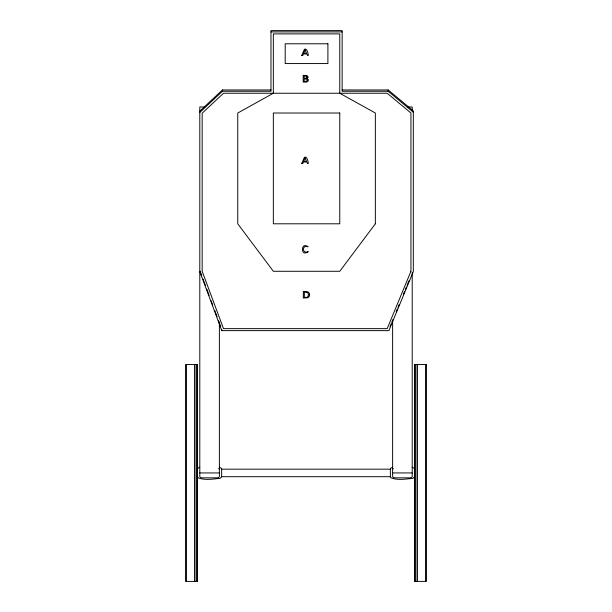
<?xml version="1.0" encoding="UTF-8"?>
<svg xmlns="http://www.w3.org/2000/svg" width="612" height="612" viewBox="0 0 612 612"><rect width="100%" height="100%" fill="white"/><g stroke="black" fill="none" stroke-linecap="round" stroke-linejoin="round"><path stroke-width="0.92" d="M305.09 49.909L303.713 53.236L306.49 53.236L305.097 49.909M305.09 157.942L303.713 161.27L306.49 161.27L305.097 157.942M389.997 326.67L391.083 324.031M391.818 322.264L392.904 319.625M396.186 311.699L397.28 309.052M398.007 307.293L399.101 304.646M403.469 294.081L404.563 291.434M405.289 289.675L406.383 287.036M407.11 285.268L408.931 280.87M197.538 469.174L198.15 468.042L199.803 467.216M414.462 476.702L413.131 478.301C406.008 479.035 397.792 480.519 390.976 477.834L390.357 476.702L390.357 469.174L390.976 468.042L392.621 467.216M219.379 467.216L221.024 468.042L221.643 469.174L221.643 476.702L220.312 478.301C213.183 479.035 204.974 480.519 198.15 477.834L197.538 476.702M392.621 469.174L393.287 468.379M199.795 111.155L222.454 89.949L270.971 89.949M199.795 112.463L222.454 91.257L270.971 91.257L270.971 30.6L342.139 30.6L342.139 91.257L388.192 91.257L413.307 112.195M270.971 31.908L342.139 31.908M342.139 89.949L388.192 89.949L413.307 110.887L413.307 271.606L388.903 330.625L221.773 330.625L199.795 271.575M204.462 107.001L199.795 107.001L199.795 476.702L200.461 477.498L202.059 477.834L217.122 477.834L218.713 477.498L219.379 476.702L219.379 322.119M407.538 107.001L412.205 107.001L412.205 110.818M221.643 469.174L390.357 469.174M199.795 472.938L219.379 472.938M392.621 472.938L412.205 472.938M221.643 476.702L390.357 476.702M412.197 467.216L413.85 468.042L414.462 469.174M218.713 468.379L219.379 469.174M200.132 271.162L201.799 275.637M203.13 279.21L205.456 285.475M206.787 289.055L209.12 295.313M211.117 300.683L212.785 305.159M214.781 310.521L217.115 316.787M218.446 320.367L220.771 326.632M425.501 364.477L425.501 581.4M417.476 364.477L417.476 581.4M415.969 364.477L415.969 581.4M414.959 364.477L414.959 581.4M412.205 272.478L412.205 476.702L411.539 477.498L409.941 477.834L394.878 477.834L393.287 477.498L392.621 476.702L392.621 320.206M388.192 89.949L388.192 91.257M222.454 89.949L222.454 91.257M221.773 329.31L221.773 330.625M197.041 364.477L197.041 581.4M196.031 364.477L196.031 581.4M194.524 364.477L194.524 581.4M186.499 364.477L186.499 581.4M308.142 251.731C300.408 257.484 300.622 241.159 308.111 246.797C301.831 244.28 301.9 254.324 308.142 251.731M308.433 294.724L308.027 296.407A2.203 1.836 0 0 1 306.803 297.294L304.34 297.463L304.34 292.108L306.849 292.307A2.394 1.997 0 0 1 308.058 293.232L308.433 294.724M309.588 294.686L309.312 296.246L307.928 297.738L303.277 298.029L303.376 291.427L308.012 291.863L309.328 293.293L309.588 294.686M307.981 76.997L307.905 77.464A1.744 1.454 0 0 1 306.88 78.458L308.372 79.522L308.127 81.258L306.451 82.085L303.192 82.062L303.192 75.345L306.987 75.521L307.981 76.997M306.849 77.089L306.084 78.137L304.156 78.237L304.156 76.003L306.038 76.079L306.849 77.089M307.346 80.218L306.398 81.312L304.156 81.388L304.156 78.963L306.321 79.047L307.346 80.218M301.762 55.371L302.741 55.623L303.445 53.94L306.773 53.94C309.465 59.372 308.142 50.597 305.855 49.189L304.439 49.182L301.762 55.371M301.762 163.404L302.741 163.656L303.445 161.973L306.773 161.973C309.465 167.405 308.142 158.63 305.855 157.215L304.439 157.215L301.762 163.404M410.935 271.277L387.212 328.644L223.518 328.644L202.167 271.277L202.167 113.22L223.518 93.238L387.212 93.238L410.935 113.013L410.935 271.277M375.347 223.801L339.767 271.277L273.342 271.277L237.754 223.801L237.754 113.013L273.342 93.238L273.342 33.889L339.767 33.889L339.767 93.238L375.347 113.013L375.347 223.801M327.902 43.781L285.2 43.781L285.2 63.564L327.902 63.564L327.902 43.781M339.767 113.013L273.342 113.013L273.342 223.801L339.767 223.801L339.767 113.013M197.538 364.477L185.49 364.477L185.49 581.4L197.538 581.4L197.538 364.477M426.51 364.477L414.462 364.477L414.462 581.4L426.51 581.4L426.51 364.477"/></g></svg>
